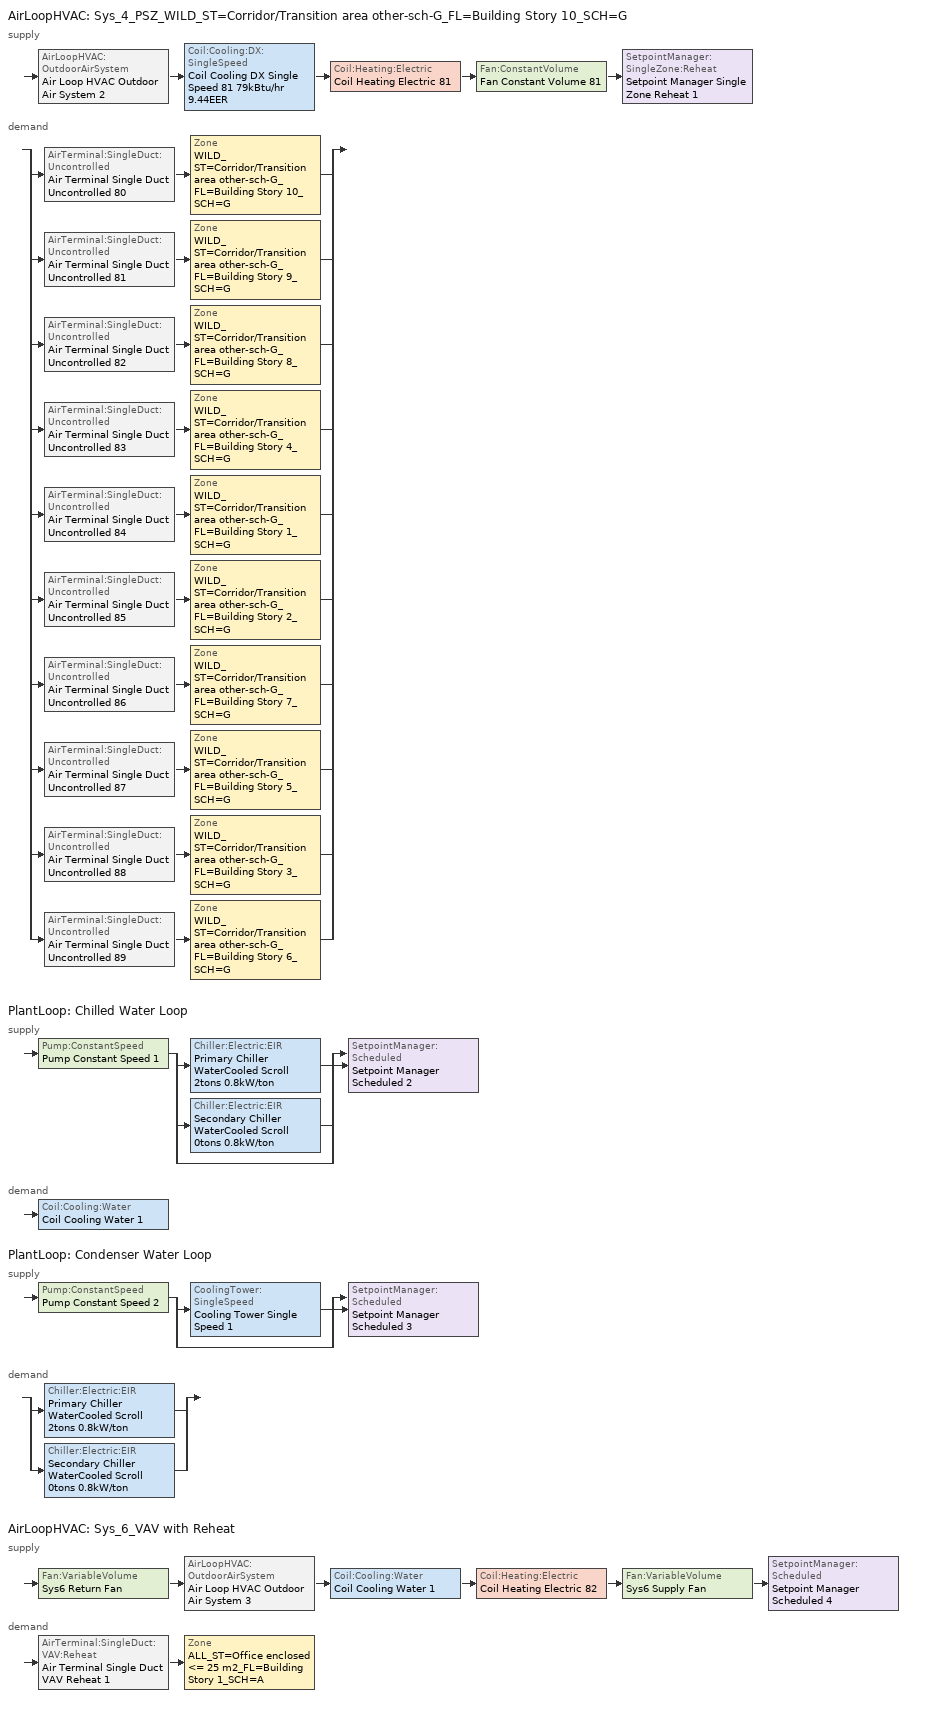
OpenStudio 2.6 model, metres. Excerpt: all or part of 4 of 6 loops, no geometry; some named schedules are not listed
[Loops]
AirLoopHVAC 'Sys_4_PSZ_WILD_ST=Corridor/Transition area other-sch-G_FL=Building Story 10_SCH=G'
 supply: AirLoopHVAC:OutdoorAirSystem 'Air Loop HVAC Outdoor Air System 2' > Coil:Cooling:DX:SingleSpeed 'Coil Cooling DX Single Speed 81 79kBtu/hr 9.44EER' > Coil:Heating:Electric 'Coil Heating Electric 81' > Fan:ConstantVolume 'Fan Constant Volume 81' > SetpointManager:SingleZone:Reheat 'Setpoint Manager Single Zone Reheat 1'
 demand: split
  | AirTerminal:SingleDuct:Uncontrolled 'Air Terminal Single Duct Uncontrolled 80' > Zone 'WILD_ST=Corridor/Transition area other-sch-G_FL=Building Story 10_SCH=G'
  | AirTerminal:SingleDuct:Uncontrolled 'Air Terminal Single Duct Uncontrolled 81' > Zone 'WILD_ST=Corridor/Transition area other-sch-G_FL=Building Story 9_SCH=G'
  | AirTerminal:SingleDuct:Uncontrolled 'Air Terminal Single Duct Uncontrolled 82' > Zone 'WILD_ST=Corridor/Transition area other-sch-G_FL=Building Story 8_SCH=G'
  | AirTerminal:SingleDuct:Uncontrolled 'Air Terminal Single Duct Uncontrolled 83' > Zone 'WILD_ST=Corridor/Transition area other-sch-G_FL=Building Story 4_SCH=G'
  | AirTerminal:SingleDuct:Uncontrolled 'Air Terminal Single Duct Uncontrolled 84' > Zone 'WILD_ST=Corridor/Transition area other-sch-G_FL=Building Story 1_SCH=G'
  | AirTerminal:SingleDuct:Uncontrolled 'Air Terminal Single Duct Uncontrolled 85' > Zone 'WILD_ST=Corridor/Transition area other-sch-G_FL=Building Story 2_SCH=G'
  | AirTerminal:SingleDuct:Uncontrolled 'Air Terminal Single Duct Uncontrolled 86' > Zone 'WILD_ST=Corridor/Transition area other-sch-G_FL=Building Story 7_SCH=G'
  | AirTerminal:SingleDuct:Uncontrolled 'Air Terminal Single Duct Uncontrolled 87' > Zone 'WILD_ST=Corridor/Transition area other-sch-G_FL=Building Story 5_SCH=G'
  | AirTerminal:SingleDuct:Uncontrolled 'Air Terminal Single Duct Uncontrolled 88' > Zone 'WILD_ST=Corridor/Transition area other-sch-G_FL=Building Story 3_SCH=G'
  | AirTerminal:SingleDuct:Uncontrolled 'Air Terminal Single Duct Uncontrolled 89' > Zone 'WILD_ST=Corridor/Transition area other-sch-G_FL=Building Story 6_SCH=G'
PlantLoop 'Chilled Water Loop'
 supply: Pump:ConstantSpeed 'Pump Constant Speed 1' > split
  | Chiller:Electric:EIR 'Primary Chiller WaterCooled Scroll 2tons 0.8kW/ton'
  | Chiller:Electric:EIR 'Secondary Chiller WaterCooled Scroll 0tons 0.8kW/ton'
  | bypass
  join > SetpointManager:Scheduled 'Setpoint Manager Scheduled 2'
 demand: Coil:Cooling:Water 'Coil Cooling Water 1'
PlantLoop 'Condenser Water Loop'
 supply: Pump:ConstantSpeed 'Pump Constant Speed 2' > split
  | CoolingTower:SingleSpeed 'Cooling Tower Single Speed 1'
  | bypass
  join > SetpointManager:Scheduled 'Setpoint Manager Scheduled 3'
 demand: split
  | Chiller:Electric:EIR 'Primary Chiller WaterCooled Scroll 2tons 0.8kW/ton'
  | Chiller:Electric:EIR 'Secondary Chiller WaterCooled Scroll 0tons 0.8kW/ton'
AirLoopHVAC 'Sys_6_VAV with Reheat'
 supply: Fan:VariableVolume 'Sys6 Return Fan' > AirLoopHVAC:OutdoorAirSystem 'Air Loop HVAC Outdoor Air System 3' > Coil:Cooling:Water 'Coil Cooling Water 1' > Coil:Heating:Electric 'Coil Heating Electric 82' > Fan:VariableVolume 'Sys6 Supply Fan' > SetpointManager:Scheduled 'Setpoint Manager Scheduled 4'
 demand: AirTerminal:SingleDuct:VAV:Reheat 'Air Terminal Single Duct VAV Reheat 1' > Zone 'ALL_ST=Office enclosed <= 25 m2_FL=Building Story 1_SCH=A'
[Sizing:Zone] Zone Cooling Design Supply Air Temperature Input Method=SupplyAirTemperature; Zone Cooling Design Supply Air Temperature {C}=13; Zone Cooling Design Supply Air Temperature Difference {deltaC}=11.11; Zone Heating Design Supply Air Temperature Input Method=SupplyAirTemperature; Zone Heating Design Supply Air Temperature {C}=43; Zone Heating Design Supply Air Temperature Difference {deltaC}=11.11; Zone Cooling Design Supply Air Humidity Ratio {kg-H2O/kg-air}=0.0085; Zone Heating Design Supply Air Humidity Ratio {kg-H2O/kg-air}=0.008; Zone Heating Sizing Factor=1.3; Zone Cooling Sizing Factor=1.1; Cooling Design Air Flow Method=DesignDay; Heating Design Air Flow Method=DesignDay; Account for Dedicated Outdoor Air System=No; Dedicated Outdoor Air System Control Strategy=NeutralSupplyAir; Dedicated Outdoor Air Low Setpoint Temperature for Design {C}=autosize; Dedicated Outdoor Air High Setpoint Temperature for Design {C}=autosize
ALL_ST=Office enclosed <= 25 m2_FL=Building Story 1_SCH=A; WILD_ST=Corridor/Transition area other-sch-G_FL=Building Story 10_SCH=G; WILD_ST=Corridor/Transition area other-sch-G_FL=Building Story 9_SCH=G; WILD_ST=Corridor/Transition area other-sch-G_FL=Building Story 8_SCH=G; WILD_ST=Corridor/Transition area other-sch-G_FL=Building Story 4_SCH=G; WILD_ST=Corridor/Transition area other-sch-G_FL=Building Story 1_SCH=G; WILD_ST=Corridor/Transition area other-sch-G_FL=Building Story 2_SCH=G; WILD_ST=Corridor/Transition area other-sch-G_FL=Building Story 7_SCH=G; WILD_ST=Corridor/Transition area other-sch-G_FL=Building Story 5_SCH=G; WILD_ST=Corridor/Transition area other-sch-G_FL=Building Story 3_SCH=G; WILD_ST=Corridor/Transition area other-sch-G_FL=Building Story 6_SCH=G
[Zone equipment]
ALL_ST=Office enclosed <= 25 m2_FL=Building Story 1_SCH=A: Air Terminal Single Duct VAV Reheat 1, Zone HVAC Baseboard Convective Electric 90
WILD_ST=Corridor/Transition area other-sch-G_FL=Building Story 10_SCH=G: Air Terminal Single Duct Uncontrolled 80, Zone HVAC Baseboard Convective Electric 80
WILD_ST=Corridor/Transition area other-sch-G_FL=Building Story 9_SCH=G: Air Terminal Single Duct Uncontrolled 81, Zone HVAC Baseboard Convective Electric 81
WILD_ST=Corridor/Transition area other-sch-G_FL=Building Story 8_SCH=G: Air Terminal Single Duct Uncontrolled 82, Zone HVAC Baseboard Convective Electric 82
WILD_ST=Corridor/Transition area other-sch-G_FL=Building Story 4_SCH=G: Air Terminal Single Duct Uncontrolled 83, Zone HVAC Baseboard Convective Electric 83
WILD_ST=Corridor/Transition area other-sch-G_FL=Building Story 1_SCH=G: Air Terminal Single Duct Uncontrolled 84, Zone HVAC Baseboard Convective Electric 84
WILD_ST=Corridor/Transition area other-sch-G_FL=Building Story 2_SCH=G: Air Terminal Single Duct Uncontrolled 85, Zone HVAC Baseboard Convective Electric 85
WILD_ST=Corridor/Transition area other-sch-G_FL=Building Story 7_SCH=G: Air Terminal Single Duct Uncontrolled 86, Zone HVAC Baseboard Convective Electric 86
WILD_ST=Corridor/Transition area other-sch-G_FL=Building Story 5_SCH=G: Air Terminal Single Duct Uncontrolled 87, Zone HVAC Baseboard Convective Electric 87
WILD_ST=Corridor/Transition area other-sch-G_FL=Building Story 3_SCH=G: Air Terminal Single Duct Uncontrolled 88, Zone HVAC Baseboard Convective Electric 88
WILD_ST=Corridor/Transition area other-sch-G_FL=Building Story 6_SCH=G: Air Terminal Single Duct Uncontrolled 89, Zone HVAC Baseboard Convective Electric 89
[AirLoopHVAC] Design Supply Air Flow Rate {m3/s}=AutoSize
Name | Availability Schedule
Sys_4_PSZ_WILD_ST=Corridor/Transition area other-sch-G_FL=Building Story 10_SCH=G | Sys_4_PSZ_WILD_ST=Corridor/Transition area other-sch-G_FL=Building Story 10_SCH=G Occ Sch
Sys_6_VAV with Reheat | Sys_6_VAV with Reheat Occ Sch
[Sizing:System] Type of Load to Size On=Sensible; Design Outdoor Air Flow Rate {m3/s}=Autosize; Preheat Design Temperature {C}=7; Preheat Design Humidity Ratio {kg-H2O/kg-Air}=0.008; Precool Design Humidity Ratio {kg-H2O/kg-Air}=0.008; Central Cooling Design Supply Air Temperature {C}=13; Sizing Option=NonCoincident; 100% Outdoor Air in Cooling=No; 100% Outdoor Air in Heating=No; Central Cooling Design Supply Air Humidity Ratio {kg-H2O/kg-Air}=0.0085; Central Heating Design Supply Air Humidity Ratio {kg-H2O/kg-Air}=0.008; Cooling Design Air Flow Method=DesignDay; Cooling Design Air Flow Rate {m3/s}=0; Heating Design Air Flow Method=DesignDay; Heating Design Air Flow Rate {m3/s}=0; System Outdoor Air Method=ZoneSum; Zone Maximum Outdoor Air Fraction=1; Cooling Supply Air Flow Rate Per Floor Area {m3/s-m2}=0.00996765; Cooling Fraction of Autosized Cooling Supply Air Flow Rate=1; Cooling Supply Air Flow Rate Per Unit Cooling Capacity {m3/s-W}=3.94755e-05; Heating Supply Air Flow Rate Per Floor Area {m3/s-m2}=0.00996765; Heating Fraction of Autosized Heating Supply Air Flow Rate=1; Heating Fraction of Autosized Cooling Supply Air Flow Rate=1; Heating Supply Air Flow Rate Per Unit Heating Capacity {m3/s-W}=3.15882e-05; Cooling Design Capacity Method=CoolingDesignCapacity; Cooling Design Capacity {W}=autosize; Cooling Design Capacity Per Floor Area {W/m2}=234.7; Fraction of Autosized Cooling Design Capacity=1; Heating Design Capacity Method=HeatingDesignCapacity; Heating Design Capacity {W}=autosize; Heating Design Capacity Per Floor Area {W/m2}=157; Fraction of Autosized Heating Design Capacity=1; Central Cooling Capacity Control Method=OnOff
Name | Minimum System Air Flow Ratio | Precool Design Temperature {C} | Central Heating Design Supply Air Temperature {C}
Sys_4_PSZ_WILD_ST=Corridor/Transition area other-sch-G_FL=Building Story 10_SCH=G | 1 | 13 | 43
Sys_6_VAV with Reheat | 0.3 | 12.8 | 13.1
[Fan:ConstantVolume]
Fan Constant Volume 81: Availability Schedule=Always On Discrete; Fan Efficiency=0.39975; Pressure Rise {Pa}=640; Maximum Flow Rate {m3/s}=AutoSize; Motor Efficiency=0.615
[Coil:Heating:Electric] Availability Schedule=Always On Discrete
Coil Heating Electric 81; Coil Heating Electric 82; Coil Heating Electric 83
[Coil:Cooling:DX:SingleSpeed]
Coil Cooling DX Single Speed 81 79kBtu/hr 9.44EER: Availability Schedule=Always On Discrete; Rated Total Cooling Capacity {W}=autosize; Rated Sensible Heat Ratio=autosize; Rated COP {W/W}=3.24901; Rated Air Flow Rate {m3/s}=autosize; Rated Evaporator Fan Power Per Volume Flow Rate {W/(m3/s)}=773.3; Total Cooling Capacity Function of Temperature Curve=DXCOOL-NECB2011-REF-CAPFT; Total Cooling Capacity Function of Flow Fraction Curve=DXCOOL-NECB2011-REF-CAPFFLOW; Energy Input Ratio Function of Temperature Curve=DXCOOL-NECB2011-REF-COOLEIRFT; Energy Input Ratio Function of Flow Fraction Curve=DXCOOL-NECB2011-REF-COOLEIRFFLOW; Part Load Fraction Correlation Curve=DXCOOL-NECB2011-REF-COOLPLFFPLR; Condenser Type=AirCooled; Evaporative Condenser Effectiveness=0; Evaporative Condenser Air Flow Rate {m3/s}=Autosize; Evaporative Condenser Pump Rated Power Consumption {W}=Autosize; Crankcase Heater Capacity {W}=0; Maximum Outdoor Dry-Bulb Temperature for Crankcase Heater Operation {C}=0; Basin Heater Capacity {W/K}=0; Basin Heater Setpoint Temperature {C}=10
[Controller:OutdoorAir] Minimum Outdoor Air Flow Rate {m3/s}=autosize; Maximum Outdoor Air Flow Rate {m3/s}=Autosize; Economizer Control Action Type=ModulateFlow; Lockout Type=NoLockout; Minimum Limit Type=FixedMinimum; High Humidity Control=No; Heat Recovery Bypass Control Type=BypassWhenWithinEconomizerLimits
Name | Economizer Control Type | Minimum Outdoor Air Schedule | Controller Mechanical Ventilation | Economizer Maximum Limit Dry-Bulb Temperature {C} | Economizer Maximum Limit Enthalpy {J/kg} | Economizer Minimum Limit Dry-Bulb Temperature {C}
Controller Outdoor Air 2 | DifferentialEnthalpy | Sys_4_PSZ_WILD_ST=Corridor/Transition area other-sch-G_FL=Building Story 10_SCH=G Occ Sch | Controller Mechanical Ventilation 2
Controller Outdoor Air 3 | NoEconomizer | Sys_6_VAV with Reheat Occ Sch | Controller Mechanical Ventilation 3 | 28 | 64000 | -100
[Controller:MechanicalVentilation] Availability Schedule=Always On Discrete; System Outdoor Air Method=ZoneSum
Controller Mechanical Ventilation 2; Controller Mechanical Ventilation 3
[AirLoopHVAC:OutdoorAirSystem]
Name | Controller
Air Loop HVAC Outdoor Air System 2 | Controller Outdoor Air 2
Air Loop HVAC Outdoor Air System 3 | Controller Outdoor Air 3
[SetpointManager:Scheduled] Control Variable=Temperature
Name | Schedule
Setpoint Manager Scheduled 2 | CHW Temp
Setpoint Manager Scheduled 3 | CW Temp
Setpoint Manager Scheduled 4 | Supply Air Temp
[ZoneHVAC:Baseboard:Convective:Electric] Availability Schedule=Always On Discrete; Nominal Capacity {W}=autosize; Efficiency=1
Zone HVAC Baseboard Convective Electric 80; Zone HVAC Baseboard Convective Electric 81; Zone HVAC Baseboard Convective Electric 82; Zone HVAC Baseboard Convective Electric 83; Zone HVAC Baseboard Convective Electric 84; Zone HVAC Baseboard Convective Electric 85; Zone HVAC Baseboard Convective Electric 86; Zone HVAC Baseboard Convective Electric 87; Zone HVAC Baseboard Convective Electric 88; Zone HVAC Baseboard Convective Electric 89; Zone HVAC Baseboard Convective Electric 90
[AirTerminal:SingleDuct:Uncontrolled] Availability Schedule=Always On Discrete; Maximum Air Flow Rate {m3/s}=AutoSize
Air Terminal Single Duct Uncontrolled 80; Air Terminal Single Duct Uncontrolled 81; Air Terminal Single Duct Uncontrolled 82; Air Terminal Single Duct Uncontrolled 83; Air Terminal Single Duct Uncontrolled 84; Air Terminal Single Duct Uncontrolled 85; Air Terminal Single Duct Uncontrolled 86; Air Terminal Single Duct Uncontrolled 87; Air Terminal Single Duct Uncontrolled 88; Air Terminal Single Duct Uncontrolled 89
[SetpointManager:SingleZone:Reheat]
Setpoint Manager Single Zone Reheat 1: Minimum Supply Air Temperature {C}=13; Maximum Supply Air Temperature {C}=43; Control Zone=WILD_ST=Corridor/Transition area other-sch-G_FL=Building Story 10_SCH=G
[PlantLoop] Glycol Concentration=0; Plant Loop Volume {m3}=Autocalculate; Load Distribution Scheme=Optimal
Chilled Water Loop; Condenser Water Loop
[Sizing:Plant] Loop Design Temperature Difference {deltaC}=6; Sizing Option=NonCoincident; Zone Timesteps in Averaging Window=1; Coincident Sizing Factor Mode=None
Name | Loop Type | Design Loop Exit Temperature {C}
Chilled Water Loop | Cooling | 7
Condenser Water Loop | Condenser | 29
[Pump:ConstantSpeed] Rated Flow Rate {m3/s}=autosize; Rated Pump Head {Pa}=179352; Rated Power Consumption {W}=autosize; Fraction of Motor Inefficiencies to Fluid Stream=0; Pump Control Type=Intermittent; Design Power Sizing Method=PowerPerFlowPerPressure; Design Electric Power per Unit Flow Rate {W/(m3/s)}=348701.1
Name | Motor Efficiency | Design Shaft Power per Unit Flow Rate per Unit Head {W-s/m3-Pa}
Pump Constant Speed 1 | 0.7 | 1.3704
Pump Constant Speed 2 | 0.855 | 1.43473
[Chiller:Electric:EIR] Reference COP {W/W}=4.5032; Cooling Capacity Function of Temperature Curve=WaterCooled_Scroll_CAPFT_NECB2011; Electric Input to Cooling Output Ratio Function of Temperature Curve=WaterCooled_Scroll_EIRFT_NECB2011; Electric Input to Cooling Output Ratio Function of Part Load Ratio Curve=WaterCooled_Scroll_EIRFPLR_NECB2011; Minimum Part Load Ratio=0.25; Minimum Unloading Ratio=0.25; Condenser Type=WaterCooled; Chiller Flow Mode=LeavingSetpointModulated; Design Heat Recovery Water Flow Rate {m3/s}=0; Sizing Factor=1; Basin Heater Capacity {W/K}=0; Basin Heater Setpoint Temperature {C}=10
Name | Reference Capacity {W}
Primary Chiller WaterCooled Scroll 2tons 0.8kW/ton | 5394.4
Secondary Chiller WaterCooled Scroll 0tons 0.8kW/ton | 0.001
[CoolingTower:SingleSpeed]
Cooling Tower Single Speed 1: Design Water Flow Rate {m3/s}=autosize; Design Air Flow Rate {m3/s}=autosize; Fan Power at Design Air Flow Rate {W}=85.7; U-Factor Times Area Value at Design Air Flow Rate {W/K}=autosize; Air Flow Rate in Free Convection Regime {m3/s}=autosize; U-Factor Times Area Value at Free Convection Air Flow Rate {W/K}=autosize; Performance Input Method=UFactorTimesAreaAndDesignWaterFlowRate; Free Convection Capacity {W}=0; Basin Heater Capacity {W/K}=0; Evaporation Loss Mode=LossFactor; Evaporation Loss Factor {percent/K}=0.2; Drift Loss Percent {percent}=0.008; Blowdown Calculation Mode=ConcentrationRatio; Blowdown Concentration Ratio=3; Capacity Control=FanCycling; Number of Cells=1; Cell Control=MinimalCell; Cell Minimum  Water Flow Rate Fraction=0.33; Cell Maximum Water Flow Rate Fraction=2.5; Sizing Factor=1; Free Convection Air Flow Rate Sizing Factor=0.1; Free Convection U-Factor Times Area Value Sizing Factor=0.1; Heat Rejection Capacity and Nominal Capacity Sizing Ratio=1.25; Free Convection Nominal Capacity Sizing Factor=0.1; Design Inlet Air Dry-Bulb Temperature {C}=35; Design Inlet Air Wet-Bulb Temperature {C}=24; Design Approach Temperature {deltaC}=5; Design Range Temperature {deltaC}=6
[Fan:VariableVolume] Availability Schedule=Always On Discrete; Maximum Flow Rate {m3/s}=Autosize; Fan Power Minimum Flow Rate Input Method=Fraction; Fan Power Minimum Flow Fraction=0.68; Fan Power Minimum Air Flow Rate {m3/s}=0; Motor In Airstream Fraction=1; Fan Power Coefficient 1=-2.4176; Fan Power Coefficient 2=9.5874; Fan Power Coefficient 3=-11.559; Fan Power Coefficient 4=5.4009; Fan Power Coefficient 5=0
Name | Fan Efficiency | Pressure Rise {Pa} | Motor Efficiency
Sys6 Supply Fan | 0.549965 | 1000 | 0.8461
Sys6 Return Fan | 0.299975 | 250 | 0.4615
[Coil:Cooling:Water]
Coil Cooling Water 1: Availability Schedule=Always On Discrete
[Controller:WaterCoil]
Controller Water Coil 1: Water Coil=Coil Cooling Water 1; Action=Reverse; Minimum Actuated Flow {m3/s}=0
[AirTerminal:SingleDuct:VAV:Reheat]
Air Terminal Single Duct VAV Reheat 1: Availability Schedule=Always On Discrete; Maximum Air Flow Rate {m3/s}=AutoSize; Zone Minimum Air Flow Input Method=Constant; Constant Minimum Air Flow Fraction=0.3; Fixed Minimum Air Flow Rate {m3/s}=0.176497; Reheat Coil=Coil Heating Electric 83; Maximum Hot Water or Steam Flow Rate {m3/s}=AutoSize; Minimum Hot Water or Steam Flow Rate {m3/s}=0; Convergence Tolerance=0.001; Damper Heating Action=Normal; Maximum Flow per Zone Floor Area During Reheat {m3/s-m2}=AutoSize; Maximum Flow Fraction During Reheat=AutoSize; Maximum Reheat Air Temperature {C}=43; Control For Outdoor Air=No
[Schedule:Ruleset]
Name | Default Day Schedule | Summer Design Day Schedule | Winter Design Day Schedule
CHW Temp | Schedule Day 4
CW Temp | Schedule Day 5
Supply Air Temp | Supply Air Temp Default
Sys_4_PSZ_WILD_ST=Corridor/Transition area other-sch-G_FL=Building Story 10_SCH=G Occ Sch | Sys_4_PSZ_WILD_ST=Corridor/Transition area other-sch-G_FL=Building Story 10_SCH=G Occ Sch Default | Sys_4_PSZ_WILD_ST=Corridor/Transition area other-sch-G_FL=Building Story 10_SCH=G Occ Sch Summer Design Day | Sys_4_PSZ_WILD_ST=Corridor/Transition area other-sch-G_FL=Building Story 10_SCH=G Occ Sch Winter Design Day
Sys_6_VAV with Reheat Occ Sch | Sys_6_VAV with Reheat Occ Sch Default | Sys_6_VAV with Reheat Occ Sch Summer Design Day | Sys_6_VAV with Reheat Occ Sch Winter Design Day
[Schedule:Day]
Sys_4_PSZ_WILD_ST=Corridor/Transition area other-sch-G_FL=Building Story 10_SCH=G Occ Sch Default; Sys_4_PSZ_WILD_ST=Corridor/Transition area other-sch-G_FL=Building Story 10_SCH=G Occ Sch Winter Design Day; Sys_4_PSZ_WILD_ST=Corridor/Transition area other-sch-G_FL=Building Story 10_SCH=G Occ Sch Summer Design Day: 24, 0, 1
[Schedule:Rule] Schedule Ruleset=Sys_4_PSZ_WILD_ST=Corridor/Transition area other-sch-G_FL=Building Story 10_SCH=G Occ Sch; Date Specification Type=DateRange; Start Month=1; Start Day=1; End Month=12
Name | Rule Order | Day Schedule | Apply Monday | End Day | Apply Tuesday | Apply Wednesday | Apply Thursday | Apply Friday
Sys_4_PSZ_WILD_ST=Corridor/Transition area other-sch-G_FL=Building Story 10_SCH=G Occ Sch Monday Rule | 6 | Sys_4_PSZ_WILD_ST=Corridor/Transition area other-sch-G_FL=Building Story 10_SCH=G Occ Sch Monday | Yes | 25
Sys_4_PSZ_WILD_ST=Corridor/Transition area other-sch-G_FL=Building Story 10_SCH=G Occ Sch Tuesday Rule | 5 | Sys_4_PSZ_WILD_ST=Corridor/Transition area other-sch-G_FL=Building Story 10_SCH=G Occ Sch Tuesday |  | 26 | Yes
Sys_4_PSZ_WILD_ST=Corridor/Transition area other-sch-G_FL=Building Story 10_SCH=G Occ Sch Wednesday Rule | 4 | Sys_4_PSZ_WILD_ST=Corridor/Transition area other-sch-G_FL=Building Story 10_SCH=G Occ Sch Wednesday |  | 27 |  | Yes
Sys_4_PSZ_WILD_ST=Corridor/Transition area other-sch-G_FL=Building Story 10_SCH=G Occ Sch Thursday Rule | 3 | Sys_4_PSZ_WILD_ST=Corridor/Transition area other-sch-G_FL=Building Story 10_SCH=G Occ Sch Thursday |  | 28 |  |  | Yes
Sys_4_PSZ_WILD_ST=Corridor/Transition area other-sch-G_FL=Building Story 10_SCH=G Occ Sch Friday Rule | 2 | Sys_4_PSZ_WILD_ST=Corridor/Transition area other-sch-G_FL=Building Story 10_SCH=G Occ Sch Friday |  | 29 |  |  |  | Yes
[Schedule:Constant]
Always On Discrete: Value=1
[Curve:Biquadratic] Minimum Value of y=24
Name | Coefficient1 Constant | Coefficient2 x | Coefficient3 x**2 | Coefficient4 y | Coefficient5 y**2 | Coefficient6 x*y | Minimum Value of x | Maximum Value of x | Maximum Value of y
DXCOOL-NECB2011-REF-CAPFT | 0.867905 | 0.0142459 | 0.00055436 | -0.0075575 | 3.3e-05 | -0.0001918 | 13 | 24 | 46
DXCOOL-NECB2011-REF-COOLEIRFT | 0.116936 | 0.0284933 | -0.0004112 | 0.0214108 | 0.00016103 | -0.0006791 | 13 | 24 | 46
WaterCooled_Scroll_CAPFT_NECB2011 | 0.94418 | 0.0337102 | 9.75564e-05 | -0.00322114 | -4.91832e-05 | -0.000177584 | 5 | 10 | 35
WaterCooled_Scroll_EIRFT_NECB2011 | 0.727393 | -0.0118922 | 0.000541177 | 0.00187934 | 0.000473461 | -0.000711472 | 5 | 10 | 35
[Curve:Quadratic] Minimum Value of x=0; Maximum Value of x=1
Name | Coefficient1 Constant | Coefficient2 x | Coefficient3 x**2
DXCOOL-NECB2011-REF-CAPFFLOW; DXCOOL-NECB2011-REF-COOLEIRFFLOW | 1 | 0 | 0
WaterCooled_Scroll_EIRFPLR_NECB2011 | 0.04412 | 0.640367 | 0.319555
[Curve:Cubic]
DXCOOL-NECB2011-REF-COOLPLFFPLR: Coefficient1 Constant=0.0277; Coefficient2 x=4.9151; Coefficient3 x**2=-8.184; Coefficient4 x**3=4.2702; Minimum Value of x=0.7; Maximum Value of x=1
